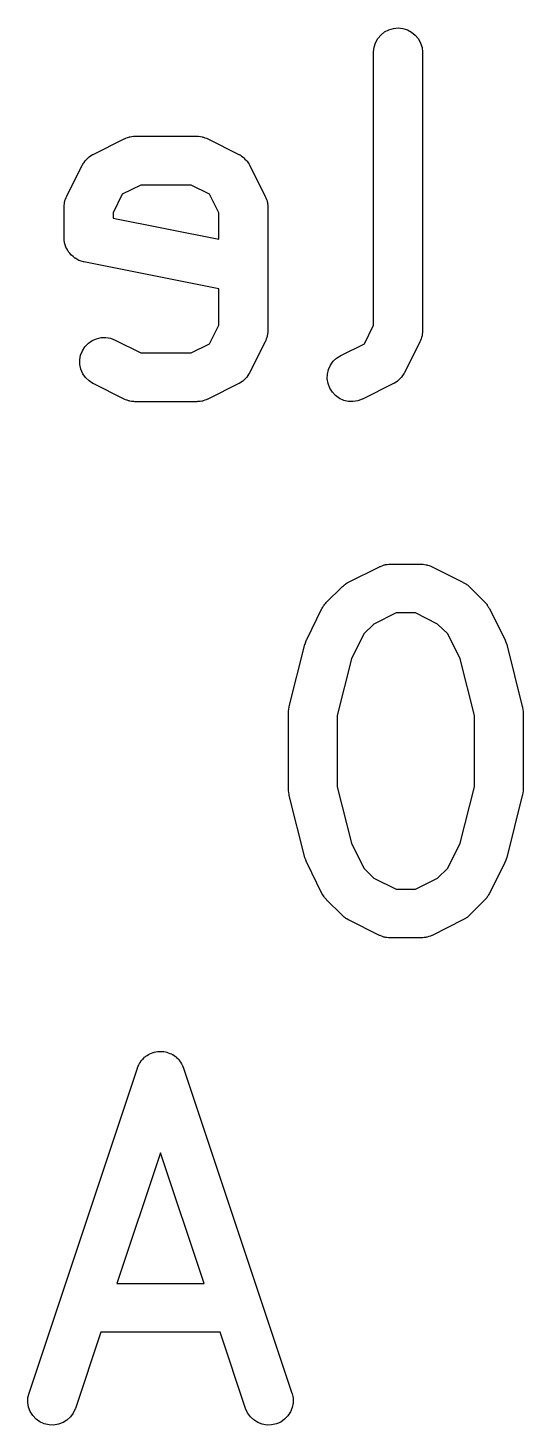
# Model space of a CAD drawing. Extents: x 129.3 to 161.9, y -126.2 to -63.9.
# Drawn here: x 151.738 to 153.262, y -93.491 to -89.192 of the extents above; entities that cross this region are included whole.
import ezdxf

# ---------------------------------------------------------------- set-up
doc = ezdxf.new("R2010")
doc.units = 0
doc.layers.add('BLACK', color=7, linetype='CONTINUOUS')

msp = doc.modelspace()

# ---------------------------------------------------------------- linework, layer by layer
at = {"layer": 'BLACK', "linetype": 'CONTINUOUS'}
for p, q in [((152.836, -89.2046), (152.849, -89.1978)), ((152.849, -89.1978), (152.863, -89.1937)), ((152.863, -89.1937), (152.878, -89.1924)), ((152.878, -89.1924), (152.892, -89.1939)), ((152.892, -89.1939), (152.906, -89.1982)), ((152.906, -89.1982), (152.919, -89.2052)), ((152.804, -89.2518), (152.808, -89.2378)), ((152.808, -89.2378), (152.815, -89.225)), ((152.815, -89.225), (152.825, -89.2138)), ((152.825, -89.2138), (152.836, -89.2046)), ((152.919, -89.2052), (152.93, -89.2145)), ((152.93, -89.2145), (152.94, -89.2259)), ((152.94, -89.2259), (152.946, -89.2388)), ((152.946, -89.2388), (152.951, -89.2528)), ((152.802, -89.2663), (152.804, -89.2518)), ((152.802, -89.2674), (152.802, -89.2663)), ((152.802, -90.1068), (152.802, -89.2674)), ((152.951, -89.2528), (152.952, -89.2674)), ((152.952, -89.2674), (152.952, -90.1245)), ((151.939, -89.5813), (152.034, -89.5336)), ((152.034, -89.5336), (152.035, -89.5332)), ((152.035, -89.5332), (152.037, -89.5324)), ((152.037, -89.5324), (152.039, -89.5314)), ((152.039, -89.5314), (152.044, -89.5299)), ((152.044, -89.5299), (152.049, -89.5281)), ((152.049, -89.5281), (152.051, -89.5278)), ((152.051, -89.5278), (152.053, -89.5271)), ((152.053, -89.5271), (152.058, -89.5266)), ((152.058, -89.5266), (152.063, -89.5258)), ((152.063, -89.5258), (152.065, -89.5259)), ((152.065, -89.5259), (152.068, -89.5257)), ((152.068, -89.5257), (152.258, -89.5257)), ((152.258, -89.5257), (152.259, -89.5257)), ((152.259, -89.5257), (152.261, -89.526)), ((152.261, -89.526), (152.264, -89.5259)), ((152.264, -89.5259), (152.269, -89.5268)), ((152.269, -89.5268), (152.274, -89.5274)), ((152.274, -89.5274), (152.276, -89.528)), ((152.276, -89.528), (152.278, -89.5284)), ((152.278, -89.5284), (152.283, -89.5302)), ((152.283, -89.5302), (152.288, -89.5318)), ((152.288, -89.5318), (152.29, -89.5328)), ((152.29, -89.5328), (152.292, -89.5336)), ((152.292, -89.5336), (152.387, -89.5813)), ((151.926, -89.589), (151.931, -89.586)), ((151.931, -89.586), (151.936, -89.5828)), ((151.936, -89.5828), (151.937, -89.5821)), ((151.937, -89.5821), (151.939, -89.5813)), ((152.387, -89.5813), (152.388, -89.5817)), ((152.388, -89.5817), (152.389, -89.5826)), ((152.389, -89.5826), (152.391, -89.5833)), ((152.391, -89.5833), (152.395, -89.5866)), ((152.395, -89.5866), (152.4, -89.5897)), ((151.858, -89.71), (151.905, -89.6148)), ((151.905, -89.6148), (151.906, -89.6139)), ((151.906, -89.6139), (151.907, -89.6125)), ((151.907, -89.611), (151.911, -89.6064)), ((151.907, -89.6125), (151.907, -89.611)), ((151.911, -89.6064), (151.914, -89.6016)), ((151.914, -89.6016), (151.915, -89.6004)), ((151.915, -89.6004), (151.916, -89.5991)), ((151.916, -89.5991), (151.92, -89.5952)), ((151.92, -89.5952), (151.924, -89.5911)), ((151.924, -89.5911), (151.925, -89.5902)), ((151.925, -89.5902), (151.926, -89.589)), ((152.4, -89.5897), (152.401, -89.5908)), ((152.401, -89.5908), (152.403, -89.5918)), ((152.403, -89.5918), (152.406, -89.5959)), ((152.406, -89.5959), (152.411, -89.5999)), ((152.411, -89.5999), (152.412, -89.6012)), ((152.412, -89.6012), (152.413, -89.6024)), ((152.413, -89.6024), (152.416, -89.6072)), ((152.416, -89.6072), (152.419, -89.6119)), ((152.419, -89.6119), (152.42, -89.6134)), ((152.42, -89.6134), (152.42, -89.6148)), ((152.42, -89.6148), (152.468, -89.71)), ((151.854, -89.7189), (151.856, -89.714)), ((151.856, -89.714), (151.857, -89.7121)), ((151.857, -89.7121), (151.858, -89.71)), ((152.028, -89.7042), (152, -89.7613)), ((152.085, -89.6757), (152.028, -89.7042)), ((152.24, -89.6757), (152.085, -89.6757)), ((152.297, -89.7042), (152.24, -89.6757)), ((152.326, -89.7613), (152.297, -89.7042)), ((152.468, -89.71), (152.468, -89.711)), ((152.468, -89.711), (152.469, -89.713)), ((152.469, -89.713), (152.47, -89.715)), ((152.47, -89.715), (152.472, -89.7199)), ((151.85, -89.7381), (151.851, -89.7331)), ((151.85, -89.7403), (151.85, -89.7381)), ((151.85, -89.7425), (151.85, -89.7403)), ((151.85, -89.7436), (151.85, -89.7425)), ((151.85, -89.8388), (151.85, -89.7436)), ((151.851, -89.728), (151.852, -89.7259)), ((151.851, -89.7331), (151.851, -89.728)), ((151.852, -89.7237), (151.854, -89.7189)), ((151.852, -89.7259), (151.852, -89.7237)), ((152.472, -89.7199), (152.474, -89.7247)), ((152.474, -89.7247), (152.474, -89.7269)), ((152.474, -89.7269), (152.475, -89.729)), ((152.475, -89.729), (152.475, -89.7341)), ((152.475, -89.7341), (152.476, -89.7392)), ((152.476, -89.7392), (152.476, -89.7414)), ((152.476, -89.7414), (152.476, -89.7436)), ((152.476, -89.7436), (152.476, -90.1245)), ((152, -89.7613), (152, -89.7773)), ((152, -89.7773), (152.326, -89.8426)), ((152.326, -89.8426), (152.326, -89.7613)), ((151.85, -89.8458), (151.85, -89.8388)), ((151.851, -89.8527), (151.85, -89.8458)), ((151.851, -89.853), (151.851, -89.8527)), ((151.851, -89.8534), (151.851, -89.853)), ((151.853, -89.8601), (151.851, -89.8534)), ((151.855, -89.8668), (151.853, -89.8601)), ((151.855, -89.8671), (151.855, -89.8668)), ((151.855, -89.8674), (151.855, -89.8671)), ((151.859, -89.8736), (151.855, -89.8674)), ((151.862, -89.8798), (151.859, -89.8736)), ((151.862, -89.88), (151.862, -89.8798)), ((151.862, -89.8803), (151.862, -89.88)), ((151.867, -89.8857), (151.862, -89.8803)), ((151.871, -89.8912), (151.867, -89.8857)), ((151.871, -89.8914), (151.871, -89.8912)), ((151.872, -89.8917), (151.871, -89.8914)), ((151.877, -89.8961), (151.872, -89.8917)), ((151.882, -89.9006), (151.877, -89.8961)), ((151.883, -89.9008), (151.882, -89.9006)), ((151.883, -89.901), (151.883, -89.9008)), ((151.889, -89.9043), (151.883, -89.901)), ((151.895, -89.9077), (151.889, -89.9043)), ((151.895, -89.9078), (151.895, -89.9077)), ((151.896, -89.9079), (151.895, -89.9078)), ((151.902, -89.91), (151.896, -89.9079)), ((151.909, -89.9121), (151.902, -89.91)), ((151.91, -89.9123), (151.909, -89.9121)), ((151.91, -89.9124), (151.91, -89.9123)), ((151.91, -89.9123), (151.91, -89.9123)), ((151.91, -89.9123), (151.91, -89.9123)), ((152.326, -89.9955), (151.91, -89.9124)), ((152.326, -90.1068), (152.326, -89.9955)), ((151.949, -90.1485), (151.963, -90.1453)), ((151.963, -90.1453), (151.978, -90.145)), ((151.978, -90.145), (151.992, -90.1474)), ((152.297, -90.1639), (152.326, -90.1068)), ((152.473, -90.1444), (152.471, -90.1492)), ((152.474, -90.1422), (152.473, -90.1444)), ((152.475, -90.135), (152.474, -90.1401)), ((152.474, -90.1401), (152.474, -90.1422)), ((152.476, -90.13), (152.475, -90.135)), ((152.476, -90.1245), (152.476, -90.1256)), ((152.476, -90.1256), (152.476, -90.1278)), ((152.476, -90.1278), (152.476, -90.13)), ((152.774, -90.1639), (152.802, -90.1068)), ((152.949, -90.1444), (152.948, -90.1492)), ((152.95, -90.1422), (152.949, -90.1444)), ((152.951, -90.1401), (152.95, -90.1422)), ((152.952, -90.13), (152.951, -90.135)), ((152.951, -90.135), (152.951, -90.1401)), ((152.952, -90.1245), (152.952, -90.1256)), ((152.952, -90.1256), (152.952, -90.1278)), ((152.952, -90.1278), (152.952, -90.13)), ((151.9, -90.1994), (151.906, -90.1858)), ((151.906, -90.1858), (151.913, -90.1734)), ((151.913, -90.1734), (151.924, -90.1628)), ((151.924, -90.1628), (151.936, -90.1544)), ((151.936, -90.1544), (151.949, -90.1485)), ((151.992, -90.1474), (152.006, -90.1527)), ((152.006, -90.1527), (152.085, -90.1924)), ((152.24, -90.1924), (152.297, -90.1639)), ((152.468, -90.1581), (152.42, -90.2533)), ((152.469, -90.156), (152.468, -90.1581)), ((152.47, -90.1541), (152.469, -90.156)), ((152.471, -90.1492), (152.47, -90.1541)), ((152.701, -90.2003), (152.774, -90.1639)), ((152.944, -90.1581), (152.897, -90.2533)), ((152.945, -90.156), (152.944, -90.1581)), ((152.946, -90.1541), (152.945, -90.156)), ((152.948, -90.1492), (152.946, -90.1541)), ((151.898, -90.2138), (151.9, -90.1994)), ((151.898, -90.2284), (151.898, -90.2138)), ((151.901, -90.2427), (151.898, -90.2284)), ((152.085, -90.1924), (152.24, -90.1924)), ((152.663, -90.2434), (152.669, -90.2301)), ((152.669, -90.2301), (152.678, -90.2181)), ((152.678, -90.2181), (152.688, -90.2081)), ((152.688, -90.2081), (152.701, -90.2003)), ((151.907, -90.2562), (151.901, -90.2427)), ((151.915, -90.2682), (151.907, -90.2562)), ((151.926, -90.2784), (151.915, -90.2682)), ((152.406, -90.2729), (152.402, -90.277)), ((152.41, -90.269), (152.406, -90.2729)), ((152.411, -90.2677), (152.41, -90.269)), ((152.412, -90.2665), (152.411, -90.2677)), ((152.415, -90.2617), (152.412, -90.2665)), ((152.418, -90.2571), (152.415, -90.2617)), ((152.419, -90.2556), (152.418, -90.2571)), ((152.42, -90.2542), (152.419, -90.2556)), ((152.42, -90.2533), (152.42, -90.2542)), ((152.659, -90.2723), (152.66, -90.2577)), ((152.662, -90.2867), (152.659, -90.2723)), ((152.66, -90.2577), (152.663, -90.2434)), ((152.882, -90.2729), (152.878, -90.277)), ((152.886, -90.269), (152.882, -90.2729)), ((152.887, -90.2677), (152.886, -90.269)), ((152.888, -90.2665), (152.887, -90.2677)), ((152.891, -90.2617), (152.888, -90.2665)), ((152.895, -90.2571), (152.891, -90.2617)), ((152.896, -90.2542), (152.895, -90.2556)), ((152.895, -90.2556), (152.895, -90.2571)), ((152.897, -90.2533), (152.896, -90.2542)), ((151.938, -90.2864), (151.926, -90.2784)), ((151.939, -90.2868), (151.938, -90.2864)), ((152.034, -90.3345), (151.939, -90.2868)), ((152.387, -90.2868), (152.292, -90.3345)), ((152.388, -90.286), (152.387, -90.2868)), ((152.39, -90.2853), (152.388, -90.286)), ((152.394, -90.2821), (152.39, -90.2853)), ((152.399, -90.2791), (152.394, -90.2821)), ((152.4, -90.2779), (152.399, -90.2791)), ((152.402, -90.277), (152.4, -90.2779)), ((152.667, -90.3005), (152.662, -90.2867)), ((152.675, -90.3129), (152.667, -90.3005)), ((152.685, -90.3236), (152.675, -90.3129)), ((152.863, -90.2868), (152.768, -90.3345)), ((152.864, -90.286), (152.863, -90.2868)), ((152.866, -90.2853), (152.864, -90.286)), ((152.871, -90.2821), (152.866, -90.2853)), ((152.875, -90.2791), (152.871, -90.2821)), ((152.877, -90.2779), (152.875, -90.2791)), ((152.878, -90.277), (152.877, -90.2779)), ((152.036, -90.3353), (152.034, -90.3345)), ((152.038, -90.3363), (152.036, -90.3353)), ((152.043, -90.3379), (152.038, -90.3363)), ((152.048, -90.3397), (152.043, -90.3379)), ((152.05, -90.3401), (152.048, -90.3397)), ((152.052, -90.3407), (152.05, -90.3401)), ((152.057, -90.3413), (152.052, -90.3407)), ((152.062, -90.3422), (152.057, -90.3413)), ((152.064, -90.3421), (152.062, -90.3422)), ((152.067, -90.3424), (152.064, -90.3421)), ((152.068, -90.3424), (152.067, -90.3424)), ((152.258, -90.3424), (152.068, -90.3424)), ((152.26, -90.3422), (152.258, -90.3424)), ((152.262, -90.3423), (152.26, -90.3422)), ((152.268, -90.3415), (152.262, -90.3423)), ((152.273, -90.341), (152.268, -90.3415)), ((152.275, -90.3403), (152.273, -90.341)), ((152.277, -90.34), (152.275, -90.3403)), ((152.282, -90.3382), (152.277, -90.34)), ((152.287, -90.3367), (152.282, -90.3382)), ((152.289, -90.3357), (152.287, -90.3367)), ((152.291, -90.3349), (152.289, -90.3357)), ((152.292, -90.3345), (152.291, -90.3349)), ((152.697, -90.3322), (152.685, -90.3236)), ((152.71, -90.3383), (152.697, -90.3322)), ((152.724, -90.3417), (152.71, -90.3383)), ((152.739, -90.3423), (152.724, -90.3417)), ((152.753, -90.34), (152.739, -90.3423)), ((152.767, -90.3349), (152.753, -90.34)), ((152.768, -90.3345), (152.767, -90.3349)), ((152.725, -90.8979), (152.82, -90.8503)), ((152.82, -90.8503), (152.821, -90.8498)), ((152.821, -90.8498), (152.823, -90.8491)), ((152.823, -90.8491), (152.825, -90.848)), ((152.825, -90.848), (152.83, -90.8466)), ((152.83, -90.8466), (152.834, -90.8448)), ((152.834, -90.8448), (152.837, -90.8444)), ((152.837, -90.8444), (152.839, -90.8438)), ((152.839, -90.8438), (152.844, -90.8433)), ((152.844, -90.8433), (152.849, -90.8425)), ((152.849, -90.8425), (152.851, -90.8426)), ((152.851, -90.8426), (152.853, -90.8424)), ((152.853, -90.8424), (152.949, -90.8424)), ((152.949, -90.8424), (152.95, -90.8424)), ((152.95, -90.8424), (152.952, -90.8426)), ((152.952, -90.8426), (152.954, -90.8426)), ((152.954, -90.8426), (152.959, -90.8434)), ((152.959, -90.8434), (152.964, -90.844)), ((152.964, -90.844), (152.966, -90.8447)), ((152.966, -90.8447), (152.968, -90.8451)), ((152.968, -90.8451), (152.973, -90.8469)), ((152.973, -90.8469), (152.978, -90.8484)), ((152.978, -90.8484), (152.98, -90.8495)), ((152.98, -90.8495), (152.982, -90.8503)), ((152.982, -90.8503), (153.077, -90.8979)), ((152.657, -90.9596), (152.705, -90.912)), ((152.705, -90.912), (152.706, -90.9112)), ((152.706, -90.9112), (152.709, -90.9086)), ((152.709, -90.9086), (152.712, -90.9057)), ((152.712, -90.9057), (152.715, -90.904)), ((152.715, -90.904), (152.717, -90.9021)), ((152.717, -90.9021), (152.721, -90.9002)), ((152.721, -90.9002), (152.725, -90.8979)), ((153.077, -90.8979), (153.078, -90.8984)), ((153.078, -90.8984), (153.082, -90.9007)), ((153.082, -90.9007), (153.086, -90.9027)), ((153.086, -90.9027), (153.088, -90.9047)), ((153.088, -90.9047), (153.091, -90.9064)), ((153.091, -90.9064), (153.094, -90.9093)), ((153.094, -90.9093), (153.097, -90.912)), ((153.097, -90.912), (153.144, -90.9596)), ((152.655, -90.9628), (152.657, -90.9596)), ((153.144, -90.9596), (153.145, -90.9603)), ((153.145, -90.9603), (153.148, -90.9636)), ((152.596, -91.0743), (152.643, -90.9791)), ((152.643, -90.9791), (152.644, -90.9781)), ((152.644, -90.9781), (152.646, -90.9746)), ((152.646, -90.9746), (152.648, -90.9709)), ((152.648, -90.9709), (152.65, -90.9685)), ((152.65, -90.9685), (152.652, -90.9659)), ((152.652, -90.9659), (152.655, -90.9628)), ((152.871, -90.9924), (152.803, -91.0266)), ((152.931, -90.9924), (152.871, -90.9924)), ((152.999, -91.0266), (152.931, -90.9924)), ((153.148, -90.9636), (153.151, -90.9667)), ((153.151, -90.9667), (153.152, -90.9693)), ((153.152, -90.9693), (153.154, -90.9718)), ((153.154, -90.9718), (153.156, -90.9755)), ((153.156, -90.9755), (153.159, -90.9791)), ((153.159, -90.9791), (153.206, -91.0743)), ((152.803, -91.0266), (152.772, -91.057)), ((153.03, -91.057), (152.999, -91.0266)), ((152.542, -91.2801), (152.59, -91.0897)), ((152.59, -91.0883), (152.591, -91.088)), ((152.59, -91.0887), (152.59, -91.0883)), ((152.59, -91.0897), (152.59, -91.0887)), ((152.591, -91.088), (152.593, -91.0815)), ((152.593, -91.0815), (152.595, -91.0749)), ((152.595, -91.0749), (152.596, -91.0746)), ((152.596, -91.0746), (152.596, -91.0743)), ((152.772, -91.057), (152.734, -91.134)), ((153.068, -91.134), (153.03, -91.057)), ((153.206, -91.0743), (153.207, -91.0753)), ((153.207, -91.0753), (153.207, -91.0756)), ((153.207, -91.0756), (153.207, -91.0759)), ((153.207, -91.0759), (153.209, -91.0825)), ((153.209, -91.0825), (153.212, -91.089)), ((153.212, -91.089), (153.212, -91.0893)), ((153.212, -91.0893), (153.212, -91.0897)), ((153.212, -91.0897), (153.259, -91.2801)), ((152.734, -91.134), (152.69, -91.3076)), ((153.112, -91.3076), (153.068, -91.134)), ((152.54, -91.2946), (152.541, -91.2887)), ((152.54, -91.296), (152.54, -91.2946)), ((152.54, -91.2973), (152.54, -91.296)), ((152.54, -91.2983), (152.54, -91.2973)), ((152.54, -91.5364), (152.54, -91.2983)), ((152.541, -91.2887), (152.542, -91.2827)), ((152.542, -91.2815), (152.542, -91.2801)), ((152.542, -91.2827), (152.542, -91.2815)), ((153.259, -91.2801), (153.26, -91.2812)), ((153.26, -91.2812), (153.26, -91.2825)), ((153.26, -91.2825), (153.26, -91.2838)), ((153.26, -91.2838), (153.261, -91.2897)), ((153.261, -91.2897), (153.262, -91.2957)), ((153.262, -91.2957), (153.262, -91.297)), ((153.262, -91.297), (153.262, -91.2983)), ((153.262, -91.2983), (153.262, -91.5364)), ((152.69, -91.3076), (152.69, -91.5272)), ((153.112, -91.5272), (153.112, -91.3076)), ((152.54, -91.5378), (152.54, -91.5364)), ((152.54, -91.5391), (152.54, -91.5378)), ((152.541, -91.545), (152.54, -91.5391)), ((152.542, -91.551), (152.541, -91.545)), ((152.542, -91.5523), (152.542, -91.551)), ((152.542, -91.5536), (152.542, -91.5523)), ((152.542, -91.5546), (152.542, -91.5536)), ((152.59, -91.7451), (152.542, -91.5546)), ((152.69, -91.5272), (152.734, -91.7007)), ((153.068, -91.7007), (153.112, -91.5272)), ((153.259, -91.5546), (153.212, -91.7451)), ((153.26, -91.5533), (153.259, -91.5546)), ((153.261, -91.5461), (153.26, -91.552)), ((153.26, -91.552), (153.26, -91.5533)), ((153.262, -91.5401), (153.261, -91.5461)), ((153.262, -91.5364), (153.262, -91.5375)), ((153.262, -91.5375), (153.262, -91.5388)), ((153.262, -91.5388), (153.262, -91.5401)), ((152.734, -91.7007), (152.772, -91.7777)), ((153.03, -91.7777), (153.068, -91.7007)), ((152.59, -91.7454), (152.59, -91.7451)), ((152.59, -91.7458), (152.59, -91.7454)), ((152.593, -91.7523), (152.59, -91.7458)), ((152.595, -91.7589), (152.593, -91.7523)), ((152.595, -91.7592), (152.595, -91.7589)), ((152.595, -91.7595), (152.595, -91.7592)), ((152.596, -91.7604), (152.595, -91.7595)), ((152.643, -91.8557), (152.596, -91.7604)), ((152.772, -91.7777), (152.803, -91.8081)), ((152.999, -91.8081), (153.03, -91.7777)), ((153.206, -91.7604), (153.159, -91.8557)), ((153.209, -91.7533), (153.206, -91.7598)), ((153.206, -91.7598), (153.206, -91.7601)), ((153.206, -91.7601), (153.206, -91.7604)), ((153.211, -91.7468), (153.209, -91.7533)), ((153.212, -91.7461), (153.211, -91.7464)), ((153.211, -91.7464), (153.211, -91.7468)), ((153.212, -91.7451), (153.212, -91.7461)), ((152.803, -91.8081), (152.871, -91.8424)), ((152.931, -91.8424), (152.999, -91.8081)), ((152.646, -91.8593), (152.643, -91.8557)), ((152.648, -91.863), (152.646, -91.8593)), ((152.65, -91.8654), (152.648, -91.863)), ((152.871, -91.8424), (152.931, -91.8424)), ((153.154, -91.8639), (153.152, -91.8663)), ((153.156, -91.8602), (153.154, -91.8639)), ((153.158, -91.8566), (153.156, -91.8602)), ((153.159, -91.8557), (153.158, -91.8566)), ((152.651, -91.8681), (152.65, -91.8654)), ((152.654, -91.8711), (152.651, -91.8681)), ((152.657, -91.8744), (152.654, -91.8711)), ((152.657, -91.8752), (152.657, -91.8744)), ((152.705, -91.9228), (152.657, -91.8752)), ((153.144, -91.8752), (153.097, -91.9228)), ((153.147, -91.8719), (153.144, -91.8752)), ((153.15, -91.8689), (153.147, -91.8719)), ((153.152, -91.8663), (153.15, -91.8689)), ((152.708, -91.9255), (152.705, -91.9228)), ((152.711, -91.9284), (152.708, -91.9255)), ((152.714, -91.9301), (152.711, -91.9284)), ((152.716, -91.9321), (152.714, -91.9301)), ((152.72, -91.9341), (152.716, -91.9321)), ((152.724, -91.9364), (152.72, -91.9341)), ((152.725, -91.9368), (152.724, -91.9364)), ((152.82, -91.9845), (152.725, -91.9368)), ((153.077, -91.9368), (152.982, -91.9845)), ((153.081, -91.9346), (153.077, -91.9368)), ((153.085, -91.9327), (153.081, -91.9346)), ((153.087, -91.9307), (153.085, -91.9327)), ((153.09, -91.9291), (153.087, -91.9307)), ((153.093, -91.9262), (153.09, -91.9291)), ((153.096, -91.9235), (153.093, -91.9262)), ((153.097, -91.9228), (153.096, -91.9235)), ((152.822, -91.9853), (152.82, -91.9845)), ((152.824, -91.9863), (152.822, -91.9853)), ((152.829, -91.9879), (152.824, -91.9863)), ((152.833, -91.9897), (152.829, -91.9879)), ((152.836, -91.9901), (152.833, -91.9897)), ((152.838, -91.9907), (152.836, -91.9901)), ((152.843, -91.9913), (152.838, -91.9907)), ((152.848, -91.9922), (152.843, -91.9913)), ((152.85, -91.9921), (152.848, -91.9922)), ((152.852, -91.9924), (152.85, -91.9921)), ((152.853, -91.9924), (152.852, -91.9924)), ((152.949, -91.9924), (152.853, -91.9924)), ((152.951, -91.9922), (152.949, -91.9924)), ((152.953, -91.9923), (152.951, -91.9922)), ((152.958, -91.9915), (152.953, -91.9923)), ((152.963, -91.991), (152.958, -91.9915)), ((152.965, -91.9903), (152.963, -91.991)), ((152.967, -91.99), (152.965, -91.9903)), ((152.972, -91.9882), (152.967, -91.99)), ((152.977, -91.9867), (152.972, -91.9882)), ((152.979, -91.9857), (152.977, -91.9867)), ((152.981, -91.9849), (152.979, -91.9857)), ((152.982, -91.9845), (152.981, -91.9849)), ((152.079, -92.3821), (152.08, -92.3803)), ((152.08, -92.3803), (152.081, -92.3784)), ((152.081, -92.3784), (152.084, -92.3742)), ((152.084, -92.3742), (152.087, -92.3698)), ((152.087, -92.3698), (152.089, -92.3683)), ((152.089, -92.3683), (152.09, -92.3666)), ((152.09, -92.3666), (152.094, -92.363)), ((152.094, -92.363), (152.097, -92.3593)), ((152.097, -92.3593), (152.099, -92.3581)), ((152.099, -92.3581), (152.101, -92.3566)), ((152.101, -92.3566), (152.105, -92.3539)), ((152.105, -92.3539), (152.109, -92.3509)), ((152.109, -92.3509), (152.111, -92.3501)), ((152.111, -92.3501), (152.113, -92.349)), ((152.113, -92.349), (152.118, -92.3471)), ((152.118, -92.3471), (152.123, -92.3451)), ((152.123, -92.3451), (152.125, -92.3446)), ((152.125, -92.3446), (152.127, -92.3439)), ((152.127, -92.3439), (152.132, -92.343)), ((152.132, -92.343), (152.137, -92.3419)), ((152.137, -92.3419), (152.139, -92.3419)), ((152.139, -92.3419), (152.141, -92.3415)), ((152.141, -92.3415), (152.147, -92.3417)), ((152.147, -92.3417), (152.152, -92.3416)), ((152.152, -92.3416), (152.154, -92.342)), ((152.154, -92.342), (152.156, -92.342)), ((152.156, -92.342), (152.161, -92.3432)), ((152.161, -92.3432), (152.166, -92.3441)), ((152.166, -92.3441), (152.168, -92.3449)), ((152.168, -92.3449), (152.17, -92.3454)), ((152.17, -92.3454), (152.175, -92.3475)), ((152.175, -92.3475), (152.18, -92.3494)), ((152.18, -92.3494), (152.182, -92.3506)), ((152.182, -92.3506), (152.184, -92.3515)), ((152.184, -92.3515), (152.188, -92.3545)), ((152.188, -92.3545), (152.192, -92.3573)), ((152.192, -92.3573), (152.194, -92.3587)), ((152.194, -92.3587), (152.195, -92.36)), ((152.195, -92.36), (152.199, -92.3638)), ((152.199, -92.3638), (152.203, -92.3673)), ((152.203, -92.3673), (152.204, -92.3691)), ((152.204, -92.3691), (152.205, -92.3707)), ((152.205, -92.3707), (152.208, -92.375)), ((152.208, -92.375), (152.211, -92.3793)), ((152.211, -92.3793), (152.212, -92.3813)), ((151.742, -93.3927), (152.075, -92.3927)), ((152.075, -92.3917), (152.077, -92.387)), ((152.075, -92.3927), (152.075, -92.3917)), ((152.077, -92.387), (152.079, -92.3821)), ((152.212, -92.3813), (152.213, -92.3831)), ((152.213, -92.3831), (152.215, -92.3879)), ((152.215, -92.3879), (152.217, -92.3927)), ((152.217, -92.3927), (152.55, -93.3927)), ((152.146, -92.6535), (152.012, -93.0557)), ((152.28, -93.0557), (152.146, -92.6535)), ((152.012, -93.0557), (152.28, -93.0557)), ((151.962, -93.2057), (151.884, -93.4401)), ((152.33, -93.2057), (151.962, -93.2057)), ((152.408, -93.4401), (152.33, -93.2057)), ((151.738, -93.4069), (151.742, -93.3927)), ((151.738, -93.4216), (151.738, -93.4069)), ((152.55, -93.3927), (152.551, -93.3937)), ((152.551, -93.3937), (152.554, -93.408)), ((152.554, -93.408), (152.554, -93.4226)), ((151.74, -93.436), (151.738, -93.4216)), ((151.745, -93.4497), (151.74, -93.436)), ((151.753, -93.4621), (151.745, -93.4497)), ((151.877, -93.4544), (151.869, -93.4662)), ((151.883, -93.4411), (151.877, -93.4544)), ((151.884, -93.4401), (151.883, -93.4411)), ((152.414, -93.4535), (152.408, -93.4401)), ((152.423, -93.4654), (152.414, -93.4535)), ((152.546, -93.4506), (152.538, -93.4629)), ((152.551, -93.437), (152.546, -93.4506)), ((152.554, -93.4226), (152.551, -93.437)), ((151.763, -93.4728), (151.753, -93.4621)), ((151.775, -93.4813), (151.763, -93.4728)), ((151.788, -93.4874), (151.775, -93.4813)), ((151.803, -93.4907), (151.788, -93.4874)), ((151.817, -93.4912), (151.803, -93.4907)), ((151.832, -93.4889), (151.817, -93.4912)), ((151.846, -93.4838), (151.832, -93.4889)), ((151.858, -93.4761), (151.846, -93.4838)), ((151.869, -93.4662), (151.858, -93.4761)), ((152.433, -93.4755), (152.423, -93.4654)), ((152.446, -93.4833), (152.433, -93.4755)), ((152.459, -93.4886), (152.446, -93.4833)), ((152.474, -93.4912), (152.459, -93.4886)), ((152.488, -93.4908), (152.474, -93.4912)), ((152.503, -93.4877), (152.488, -93.4908)), ((152.516, -93.4818), (152.503, -93.4877)), ((152.528, -93.4735), (152.516, -93.4818)), ((152.538, -93.4629), (152.528, -93.4735))]:
    msp.add_line(p, q, dxfattribs=at)

doc.saveas('drawing.dxf')
